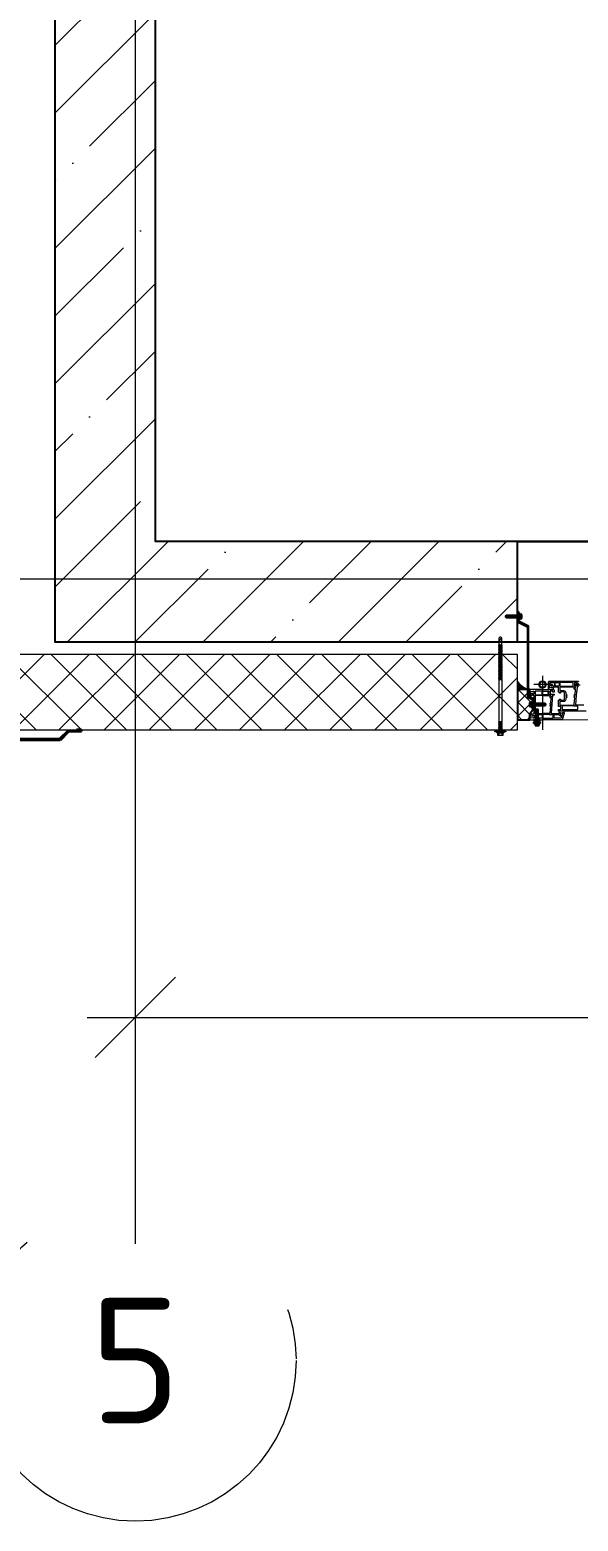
# Model space of a CAD drawing. Header units: metres. Extents: x -2111 to 158, y 19 to 1277.
# Drawn here: x 40.466 to 41.557, y 19.461 to 22.43 of the extents above; entities that cross this region are included whole.
import ezdxf
from ezdxf.enums import TextEntityAlignment as Align

# ---------------------------------------------------------------- set-up
doc = ezdxf.new("R2010")
doc.units = ezdxf.units.M
doc.header["$PDMODE"] = 35
doc.header["$PDSIZE"] = 0.03
doc.linetypes.add('_ШТР__3__1_5_', pattern=[4.5, 3, -1.5])
doc.linetypes.add('Xref_level ST-8$0$DASHDOT', pattern=[25.4, 12.7, -6.35, 0, -6.35])
doc.layers.get('Defpoints').update_dxf_attribs({"color": 4})
doc.layers.add('_5-1_Площадь помещений', color=2, linetype='Continuous', plot=False)
for name, color, linetype in [('A-WALL-PATT', 181, 'Continuous'), ('S-METL', 14, 'Continuous'), ('Лестницы', 7, 'Continuous')]:
    doc.layers.add(name, color=color, linetype=linetype)
for name, color, linetype, lineweight in [('S-WALL-PATT', 7, 'Continuous', 0), ('Выноски', 7, 'Continuous', 15), ('Обобщенные модели', 7, 'Continuous', 18), ('Оси', 250, 'Xref_level ST-8$0$DASHDOT', 5), ('Привязки', 7, 'Continuous', 9), ('Стены штриховка', 7, 'Continuous', 9)]:
    doc.layers.add(name, color=color, linetype=linetype, lineweight=lineweight)
doc.layers.add('Окна', color=7, linetype='Continuous', lineweight=9, true_color=0x0080c0)
doc.styles.add('Норм 2.5', font='isocpeur.ttf', dxfattribs={"height": 2.5})
doc.dimstyles.new('Норм Оси', dxfattribs={"dimtxt": 2.5, "dimasz": 2, "dimexe": 1, "dimexo": 0.6267, "dimgap": 0.81, "dimtad": 1, "dimdec": 0, "dimlfac": 1000, "dimrnd": 10, "dimzin": 0, "dimtxsty": 'Норм 2.5', "dimblk": 'OBLIQUE', "dimcen": 0.9, "dimdle": 1.2, "dimclrd": 256, "dimclrt": 256, "dimadec": 3, "dimazin": 0, "dimtfac": 1, "dimtdec": 0, "dimtofl": 0, "dimtmove": 0, "dimatfit": 3, "dimfxl": 1, "dimtfill": 1, "dimtolj": 1, "dimtzin": 0, "dimlwd": -1, "dimlwe": -1, "dimarcsym": 0})

# ---------------------------------------------------------------- blocks, each defined once
blk = doc.blocks.new('scr_swp_150')
at = {"color": 0, "lineweight": 0, "ltscale": 10}
for p, q in [((-6, 5.095994904011604), (-11.20000000000073, 5.095994904011604)), ((-11.20000000000073, 5.095994904011604), (-11.20000000000073, -5.095994904011604)), ((-6, 2.831108280006447), (-11.20000000000073, 2.831108280006447)), ((-5, 6.794659872000921), (-6, 6.794659872000921)), ((-6, 6.794659872000921), (-6, -6.794659872000921)), ((-6, -5.095994904011604), (-6, 5.095994904011604)), ((-4, 10.75821146399539), (-5, 3.75821146402086)), ((-5, -6.794659872000921), (-5, 6.794659872000921)), ((-3, 10.75821146399539), (-4, 10.75821146399539)), ((-4, 10.75821146399539), (-4, -10.75821146399539)), ((-3, -10.75821146399539), (-3, 10.75821146399539)), ((0, 9.625768151992816), (-3, 9.625768151992816)), ((-3, 9.625768151992816), (-3, -9.625768151992816)), ((0, -9.625768151992816), (0, 9.625768151992816)), ((0.9606996713409899, 2.831108280006447), (0, 2.831108280006447)), ((0.9606996713409899, 2.831108280006447), (1.413676996085997, 3.623818598440266)), ((1.753409989687498, -2.831108279977343), (0.9606996713409899, 2.831108280006447)), ((1.413676996085997, 3.623818598440266), (2.093142983285361, 2.831108280006447)), ((3.22558629528794, 2.831108280006447), (2.093142983285361, 2.831108280006447)), ((2.093142983285361, 2.831108280006447), (2.885853301690076, -2.831108279977343)), ((3.22558629528794, 2.831108280006447), (2.093142983285361, 2.831108280006447)), ((3.22558629528794, 2.831108280006447), (3.678563620120258, 3.623818598440266)), ((4.018296613721759, -2.831108279977343), (3.22558629528794, 2.831108280006447)), ((3.678563620120258, 3.623818598440266), (4.358029607319622, 2.831108280006447)), ((5.490472919322201, 2.831108280006447), (4.358029607319622, 2.831108280006447)), ((4.358029607319622, 2.831108280006447), (5.150739925724338, -2.831108279977343)), ((5.490472919322201, 2.831108280006447), (4.358029607319622, 2.831108280006447)), ((5.490472919322201, 2.831108280006447), (5.943450244067208, 3.623818598440266)), ((6.283183237726917, -2.831108279977343), (5.490472919322201, 2.831108280006447)), ((5.943450244067208, 3.623818598440266), (6.62291623132478, 2.831108280006447)), ((7.755359543298255, 2.831108280006447), (6.62291623132478, 2.831108280006447)), ((6.62291623132478, 2.831108280006447), (7.415626549700391, -2.831108279977343)), ((7.755359543298255, 2.831108280006447), (6.622916231266572, 2.831108280006447)), ((7.755359543298255, 2.831108280006447), (8.208336868101469, 3.623818598440266)), ((8.54806986170297, -2.831108279977343), (7.755359543298255, 2.831108280006447)), ((8.208336868101469, 3.623818598440266), (8.887802855300833, 2.831108280006447)), ((10.02024616730341, 2.831108280006447), (8.887802855300833, 2.831108280006447)), ((8.887802855300833, 2.831108280006447), (9.680513173705549, -2.831108279977343)), ((10.02024616730341, 2.831108280006447), (8.887802855300833, 2.831108280006447)), ((10.02024616730341, 2.831108280006447), (10.47322349210663, 3.623818598440266)), ((10.81295648570813, -2.831108279977343), (10.02024616730341, 2.831108280006447)), ((10.47322349210663, 3.623818598440266), (11.15268947930599, 2.831108280006447)), ((12.28513279133767, 2.831108280006447), (11.15268947930599, 2.831108280006447)), ((11.15268947930599, 2.831108280006447), (11.9453997976816, -2.831108279977343)), ((12.28513279133767, 2.831108280006447), (11.15268947930599, 2.831108280006447)), ((12.28513279133767, 2.831108280006447), (12.73811011608268, 3.623818598440266)), ((13.07784310968418, -2.831108279977343), (12.28513279133767, 2.831108280006447)), ((12.73811011608268, 3.623818598440266), (13.41757610328204, 2.831108280006447)), ((14.55001941528462, 2.831108280006447), (13.41757610328204, 2.831108280006447)), ((13.41757610328204, 2.831108280006447), (14.21028642168676, -2.831108279977343)), ((14.55001941528462, 2.831108280006447), (13.41757610328204, 2.831108280006447)), ((14.55001941528462, 2.831108280006447), (15.00299674011694, 3.623818598440266)), ((15.34272973371844, -2.831108279977343), (14.55001941528462, 2.831108280006447)), ((15.00299674011694, 3.623818598440266), (15.68246272731631, 2.831108280006447)), ((99.5005885280043, 2.831108280011904), (15.68246272731631, 2.831108280006447)), ((15.68246272731631, 2.831108280006447), (16.47517304572102, -2.831108279977343)), ((16.81490603931888, 2.831108280008266), (15.68246272731631, 2.831108280006447)), ((99.5005885280043, 2.831108280011904), (99.95356585284026, 3.623818598445723)), ((100.2932988464381, -2.831108279971886), (99.5005885280043, 2.831108280011904)), ((99.95356585284026, 3.623818598445723), (100.633031840036, 2.831108280011904)), ((100.633031840036, 2.831108280011904), (101.4257421584407, -2.831108279971886)), ((101.7654751520386, 2.831108280011904), (100.633031840036, 2.831108280011904)), ((101.7654751520968, 2.831108280011904), (102.2184524768454, 3.623818598445723)), ((102.5581854704433, -2.831108279971886), (101.7654751520968, 2.831108280011904)), ((102.2184524768454, 3.623818598445723), (102.8979184640411, 2.831108280011904)), ((102.8979184640411, 2.831108280011904), (103.6906287824459, -2.831108279971886)), ((104.0303617760437, 2.831108280011904), (102.8979184640411, 2.831108280011904)), ((104.0303617760437, 2.831108280011904), (104.4833391008797, 3.623818598445723)), ((104.8230720944775, -2.831108279971886), (104.0303617760437, 2.831108280011904)), ((104.4833391008797, 3.623818598445723), (105.1628050880754, 2.831108280011904)), ((105.1628050880754, 2.831108280011904), (105.9555154064801, -2.831108279971886)), ((106.295248400078, 2.831108280011904), (105.1628050880754, 2.831108280011904)), ((106.295248400078, 2.831108280011904), (106.7482257248266, 3.623818598445723)), ((107.0879587184827, -2.831108279971886), (106.295248400078, 2.831108280011904)), ((106.7482257248266, 3.623818598445723), (107.4276917120806, 2.831108280011904)), ((107.4276917120806, 2.831108280011904), (108.2204020304562, -2.831108279971886)), ((108.560135024054, 2.831108280011904), (107.4276917120224, 2.831108280011904)), ((108.560135024054, 2.831108280011904), (109.0131123488609, 3.623818598445723)), ((109.3528453424587, -2.831108279971886), (108.560135024054, 2.831108280011904)), ((109.0131123488609, 3.623818598445723), (109.6925783360566, 2.831108280011904)), ((109.6925783360566, 2.831108280011904), (110.4852886544613, -2.831108279971886)), ((110.8250216480592, 2.831108280011904), (109.6925783360566, 2.831108280011904)), ((110.8250216480592, 2.831108280011904), (111.277998972866, 3.623818598445723)), ((111.6177319664639, -2.831108279971886), (110.8250216480592, 2.831108280011904)), ((111.277998972866, 3.623818598445723), (111.9574649600618, 2.831108280011904)), ((111.9574649600618, 2.831108280011904), (112.7501752784374, -2.831108279970067)), ((113.0899082720935, 2.831108280013723), (111.9574649600618, 2.831108280011904)), ((113.0899082720935, 2.831108280013723), (113.5428855968421, 3.623818598447542)), ((113.88261859044, -2.831108279970067), (113.0899082720935, 2.831108280013723)), ((113.5428855968421, 3.623818598447542), (114.2223515840378, 2.831108280013723)), ((114.2223515840378, 2.831108280013723), (115.0150619024425, -2.831108279970067)), ((115.3547948960404, 2.831108280013723), (114.2223515840378, 2.831108280013723)), ((115.3547948960404, 2.831108280013723), (115.8077722208764, 3.623818598447542)), ((116.1475052144742, -2.831108279970067), (115.3547948960404, 2.831108280013723)), ((115.8077722208764, 3.623818598447542), (116.4872382080721, 2.831108280013723)), ((116.4872382080721, 2.831108280013723), (117.2799485264768, -2.831108279970067)), ((117.6196815200747, 2.831108280013723), (116.4872382080721, 2.831108280013723)), ((117.6196815200747, 2.831108280013723), (118.0726588448233, 3.623818598447542)), ((118.4123918384212, -2.831108279970067), (117.6196815200747, 2.831108280013723)), ((118.0726588448233, 3.623818598447542), (118.752124832019, 2.831108280013723)), ((118.752124832019, 2.831108280013723), (119.5448351504529, -2.831108279970067)), ((119.8845681440507, 2.831108280013723), (118.752124832019, 2.831108280013723)), ((119.8845681440507, 2.831108280013723), (120.3375454687994, 3.623818598447542)), ((120.6772784623972, -2.831108279970067), (119.8845681440507, 2.831108280013723)), ((120.3375454687994, 3.623818598447542), (121.0170114559951, 2.831108280013723)), ((121.0170114559951, 2.831108280013723), (121.8097217743998, -2.831108279970067)), ((122.1494547679977, 2.831108280013723), (121.0170114559951, 2.831108280013723)), ((122.1494547679977, 2.831108280013723), (122.6024320928336, 3.623818598447542)), ((122.9421650864315, -2.831108279970067), (122.1494547679977, 2.831108280013723)), ((122.6024320928336, 3.623818598447542), (123.2818980800294, 2.831108280013723)), ((123.2818980800294, 2.831108280013723), (124.0746083984341, -2.831108279970067)), ((124.4143413920319, 2.831108280013723), (123.2818980800294, 2.831108280013723)), ((124.4143413920319, 2.831108280013723), (124.8673187167806, 3.623818598447542)), ((125.2070517104366, -2.831108279970067), (124.4143413920319, 2.831108280013723)), ((124.8673187167806, 3.623818598447542), (125.5467847040345, 2.831108280013723)), ((125.5467847040345, 2.831108280013723), (126.3394950224101, -2.831108279970067)), ((126.679228016008, 2.831108280013723), (125.5467847039763, 2.831108280013723)), ((126.679228016008, 2.831108280013723), (127.1322053408148, 3.623818598447542)), ((127.4719383344127, -2.831108279970067), (126.679228016008, 2.831108280013723)), ((127.1322053408148, 3.623818598447542), (127.8116713280106, 2.831108280013723)), ((127.8116713280106, 2.831108280013723), (128.6043816464153, -2.831108279970067)), ((128.9441146400131, 2.831108280013723), (127.8116713280106, 2.831108280013723)), ((128.9441146400131, 2.831108280013723), (129.39709196482, 3.623818598447542)), ((129.7368249584179, -2.831108279970067), (128.9441146400131, 2.831108280013723)), ((129.39709196482, 3.623818598447542), (130.0765579520157, 2.831108280013723)), ((130.0765579520157, 2.831108280013723), (130.8692682703913, -2.831108279970067)), ((131.2090012640474, 2.831108280013723), (130.0765579520157, 2.831108280013723)), ((131.2090012640474, 2.831108280013723), (131.661978588796, 3.623818598447542)), ((132.0017115823939, -2.831108279970067), (131.2090012640474, 2.831108280013723)), ((131.661978588796, 3.623818598447542), (132.3414445759918, 2.831108280013723)), ((132.3414445759918, 2.831108280013723), (133.1341548943965, -2.831108279970067)), ((133.4738878879944, 2.831108280013723), (132.3414445759918, 2.831108280013723)), ((133.4738878879944, 2.831108280013723), (133.9268652128303, 3.623818598447542)), ((134.2665982064282, -2.831108279970067), (133.4738878879944, 2.831108280013723)), ((133.9268652128303, 3.623818598447542), (134.606331200026, 2.831108280013723)), ((134.606331200026, 2.831108280013723), (135.3990415184307, -2.831108279970067)), ((135.7387745120286, 2.831108280013723), (134.606331200026, 2.831108280013723)), ((135.7387745120286, 2.831108280013723), (136.1917518367773, 3.623818598447542)), ((136.5314848303751, -2.831108279970067), (135.7387745120286, 2.831108280013723)), ((136.1917518367773, 3.623818598447542), (136.871217823973, 2.831108280013723)), ((136.871217823973, 2.831108280013723), (137.6639281424068, -2.831108279970067)), ((138.0036611360047, 2.831108280013723), (136.871217823973, 2.831108280013723)), ((138.0036611360047, 2.831108280013723), (138.4566384608115, 3.623818598447542)), ((138.7963714544094, -2.831108279970067), (138.0036611360047, 2.831108280013723)), ((138.4566384608115, 3.623818598447542), (139.1361044480072, 2.831108280013723)), ((139.1361044480072, 2.831108280013723), (139.928814766412, -2.831108279970067)), ((140.2685477600098, 2.831108280013723), (139.1361044480072, 2.831108280013723)), ((140.2685477600098, 2.831108280013723), (140.7215250848458, 3.623818598447542)), ((141.0612580784436, -2.831108279970067), (140.2685477600098, 2.831108280013723)), ((140.7215250848458, 3.623818598447542), (141.4009910720415, 2.831108280013723)), ((141.4009910720415, 2.831108280013723), (142.193701390388, -2.831108279970067)), ((142.5334343839859, 2.831108280013723), (141.4009910720415, 2.831108280013723)), ((142.5334343840441, 2.831108280013723), (142.9864117087927, 3.623818598447542)), ((143.3261447023906, -2.831108279970067), (142.5334343840441, 2.831108280013723)), ((142.9864117087927, 3.623818598447542), (143.6658776959885, 2.831108280013723)), ((143.6658776959885, 2.831108280013723), (144.4585880144223, -2.831108279970067)), ((144.7983210080201, 2.831108280013723), (143.6658776959885, 2.831108280013723)), ((144.7983210080201, 2.831108280013723), (145.251298332827, 3.623818598447542)), ((145.5910313264249, -2.831108279970067), (144.7983210080201, 2.831108280013723)), ((145.251298332827, 3.623818598447542), (145.9307643200227, 2.831108280013723)), ((145.9307643200227, 2.831108280013723), (146.7234746384274, -2.831108279970067)), ((147.0632076320253, 2.831108280013723), (145.9307643200227, 2.831108280013723)), ((147.0632076320253, 2.831108280013723), (147.516184956803, 3.623818598447542)), ((147.8559179504009, -2.831108279970067), (147.0632076320253, 2.831108280013723)), ((147.516184956803, 3.623818598447542), (148.1956509439988, 2.831108280013723)), ((148.1956509439988, 2.831108280013723), (148.9883612624035, -2.831108279970067)), ((149.3280942560014, 2.831108280013723), (148.1956509439988, 2.831108280013723)), ((149.3280942560014, 2.831108280013723), (149.7810715808082, 3.623818598447542)), ((150.1208045744061, -2.831108279970067), (149.3280942560014, 2.831108280013723)), ((149.7810715808082, 3.623818598447542), (150.4605375680039, 2.831108280013723)), ((150.4605375680039, 2.831108280013723), (151.2532478864086, -2.831108279970067)), ((151.5929808800065, 2.831108280013723), (150.4605375680039, 2.831108280013723)), ((151.5929808800065, 2.831108280013723), (152.0459582048425, 3.623818598447542)), ((152.3856911984403, -2.831108279970067), (151.5929808800065, 2.831108280013723)), ((152.0459582048425, 3.623818598447542), (152.7254241920382, 2.831108280013723)), ((152.7254241920382, 2.831108280013723), (153.5181345104429, -2.831108279970067)), ((153.8578675040408, 2.831108280013723), (152.7254241920382, 2.831108280013723)), ((153.8578675040408, 2.831108280013723), (154.3108448287894, 3.623818598447542)), ((154.6505778223873, -2.831108279970067), (153.8578675040408, 2.831108280013723)), ((154.3108448287894, 3.623818598447542), (154.9903108159851, 2.831108280013723)), ((154.9903108159851, 2.831108280013723), (155.783021134419, -2.831108279970067)), ((156.1227541280168, 2.831108280015542), (154.9903108159851, 2.831108280013723)), ((156.1227541280168, 2.831108280015542), (156.5757314528237, 3.623818598449361)), ((156.9154644464215, -2.831108279968248), (156.1227541280168, 2.831108280015542)), ((156.5757314528237, 3.623818598449361), (157.2551974400194, 2.831108280015542)), ((157.2551974400194, 2.831108280015542), (158.0479077584241, -2.831108279968248)), ((158.387640752022, 2.831108280015542), (157.2551974400194, 2.831108280015542)), ((158.387640752022, 2.831108280015542), (158.8406180767997, 3.623818598449361)), ((159.1803510703976, -2.831108279968248), (158.387640752022, 2.831108280015542)), ((158.8406180767997, 3.623818598449361), (159.5200840639955, 2.831108280015542)), ((159.5200840639955, 2.831108280015542), (160.3127943824002, -2.831108279968248)), ((160.652527375998, 2.831108280015542), (159.5200840639955, 2.831108280015542)), ((160.652527375998, 2.831108280015542), (161.1055047008049, 3.623818598449361)), ((161.4452376944027, -2.831108279968248), (160.652527375998, 2.831108280015542)), ((161.1055047008049, 3.623818598449361), (161.7849706880006, 2.831108280015542)), ((161.7849706880006, 2.831108280015542), (162.5776810064344, -2.831108279968248)), ((162.9174140000323, 2.831108280015542), (161.7849706880006, 2.831108280015542)), ((162.9174140000323, 2.831108280015542), (163.3703913248391, 3.623818598449361)), ((163.710124318437, -2.831108279968248), (162.9174140000323, 2.831108280015542)), ((163.3703913248391, 3.623818598449361), (164.0498573120349, 2.831108280015542)), ((164.0498573120349, 2.831108280015542), (164.8425676303814, -2.831108279968248)), ((165.1823006239792, 2.831108280015542), (164.0498573120349, 2.831108280015542)), ((165.1823006240375, 2.831108280015542), (165.6352779488152, 3.623818598449361)), ((165.9750109424131, -2.831108279968248), (165.1823006240375, 2.831108280015542)), ((165.6352779488152, 3.623818598449361), (166.3147439360109, 2.831108280015542)), ((166.3147439360109, 2.831108280015542), (167.1074542544156, -2.831108279968248)), ((167.4471872480135, 2.831108280015542), (166.3147439360109, 2.831108280015542)), ((167.4471872480135, 2.831108280015542), (167.9001645728204, 3.623818598449361)), ((168.2398975664182, -2.831108279968248), (167.4471872480135, 2.831108280015542)), ((167.9001645728204, 3.623818598449361), (168.5796305600161, 2.831108280015542)), ((168.5796305600161, 2.831108280015542), (182.1689503039888, 2.831108280015542)), ((168.5796305600161, 2.831108280015542), (169.3723408784208, -2.831108279968248)), ((176.733222406423, -0.6794659872011835), (182.6219276287957, 1.132443311997122)), ((182.1688917200081, 2.831108280015542), (185, 1.637090463191271e-11)), ((185, 1.637090463191271e-11), (182.1688917200663, -2.831108279968248)), ((182.6219276287957, 1.132443311997122), (182.3105057180001, 2.689552866004306)), ((-6, -2.831108279977343), (-11.20000000000073, -2.831108279977343)), ((-11.20000000000073, -5.095994904011604), (-6, -5.095994904011604)), ((-6, -6.794659872000921), (-5, -6.794659872000921)), ((-5, -3.758211463995394), (-4, -10.75821146399539)), ((-4, -10.75821146399539), (-3, -10.75821146399539)), ((-3, -9.625768151992816), (0, -9.625768151992816)), ((1.753409989687498, -2.831108279977343), (0, -2.831108279977343)), ((2.432875976883224, -3.51057426717307), (1.753409989687498, -2.831108279977343)), ((2.885853301690076, -2.831108279977343), (2.432875976883224, -3.51057426717307)), ((4.018296613721759, -2.831108279977343), (2.885853301690076, -2.831108279977343)), ((4.018296613721759, -2.831108279977343), (2.885853301690076, -2.831108279977343)), ((4.697762600917486, -3.51057426717307), (4.018296613721759, -2.831108279977343)), ((5.150739925724338, -2.831108279977343), (4.697762600917486, -3.51057426717307)), ((6.283183237726917, -2.831108279977343), (5.150739925724338, -2.831108279977343)), ((6.283183237668709, -2.831108279977343), (5.150739925724338, -2.831108279977343)), ((6.962649224922643, -3.51057426717307), (6.283183237726917, -2.831108279977343)), ((7.415626549700391, -2.831108279977343), (6.962649224922643, -3.51057426717307)), ((8.54806986170297, -2.831108279977343), (7.415626549700391, -2.831108279977343)), ((8.54806986170297, -2.831108279977343), (7.415626549700391, -2.831108279977343)), ((9.227535848898697, -3.51057426717307), (8.54806986170297, -2.831108279977343)), ((9.680513173705549, -2.831108279977343), (9.227535848898697, -3.51057426717307)), ((10.81295648570813, -2.831108279977343), (9.680513173705549, -2.831108279977343)), ((10.81295648570813, -2.831108279977343), (9.680513173705549, -2.831108279977343)), ((11.49242247290385, -3.51057426717307), (10.81295648570813, -2.831108279977343)), ((11.9453997976816, -2.831108279977343), (11.49242247290385, -3.51057426717307)), ((13.07784310968418, -2.831108279977343), (11.9453997976816, -2.831108279977343)), ((13.07784310968418, -2.831108279977343), (11.9453997976816, -2.831108279977343)), ((13.75730909687991, -3.51057426717307), (13.07784310968418, -2.831108279977343)), ((14.21028642168676, -2.831108279977343), (13.75730909687991, -3.51057426717307)), ((15.34272973371844, -2.831108279977343), (14.21028642168676, -2.831108279977343)), ((15.34272973371844, -2.831108279977343), (14.21028642168676, -2.831108279977343)), ((16.02219572091417, -3.51057426717307), (15.34272973371844, -2.831108279977343)), ((16.47517304572102, -2.831108279977343), (16.02219572091417, -3.51057426717307)), ((100.2932988464381, -2.831108279971886), (16.47517304572102, -2.831108279977343)), ((100.9727648336338, -3.510574267167613), (100.2932988464381, -2.831108279971886)), ((101.4257421584407, -2.831108279971886), (100.9727648336338, -3.510574267167613)), ((102.5581854703851, -2.831108279971886), (101.4257421584407, -2.831108279971886)), ((103.237651457639, -3.510574267167613), (102.5581854704433, -2.831108279971886)), ((103.6906287824459, -2.831108279971886), (103.237651457639, -3.510574267167613)), ((104.8230720944775, -2.831108279971886), (103.6906287824459, -2.831108279971886)), ((105.5025380816733, -3.510574267167613), (104.8230720944775, -2.831108279971886)), ((105.9555154064801, -2.831108279971886), (105.5025380816733, -3.510574267167613)), ((107.0879587184245, -2.831108279971886), (105.9555154064801, -2.831108279971886)), ((107.7674247056784, -3.510574267167613), (107.0879587184827, -2.831108279971886)), ((108.2204020304562, -2.831108279971886), (107.7674247056784, -3.510574267167613)), ((109.3528453424587, -2.831108279971886), (108.2204020304562, -2.831108279971886)), ((110.0323113296545, -3.510574267167613), (109.3528453424587, -2.831108279971886)), ((110.4852886544613, -2.831108279971886), (110.0323113296545, -3.510574267167613)), ((111.6177319664639, -2.831108279971886), (110.4852886544613, -2.831108279971886)), ((112.2971979536596, -3.510574267167613), (111.6177319664639, -2.831108279971886)), ((112.7501752784374, -2.831108279970067), (112.2971979536596, -3.510574267167613)), ((113.88261859044, -2.831108279970067), (112.7501752784374, -2.831108279970067)), ((114.5620845776357, -3.510574267165794), (113.88261859044, -2.831108279970067)), ((115.0150619024425, -2.831108279970067), (114.5620845776357, -3.510574267165794)), ((116.1475052144742, -2.831108279970067), (115.0150619024425, -2.831108279970067)), ((116.8269712016699, -3.510574267165794), (116.1475052144742, -2.831108279970067)), ((117.2799485264768, -2.831108279970067), (116.8269712016699, -3.510574267165794)), ((118.4123918384212, -2.831108279970067), (117.2799485264768, -2.831108279970067)), ((119.0918578256751, -3.510574267165794), (118.4123918384212, -2.831108279970067)), ((119.5448351504529, -2.831108279970067), (119.0918578256751, -3.510574267165794)), ((120.6772784623972, -2.831108279970067), (119.5448351504529, -2.831108279970067)), ((121.356744449593, -3.510574267165794), (120.6772784623972, -2.831108279970067)), ((121.8097217743998, -2.831108279970067), (121.356744449593, -3.510574267165794)), ((122.9421650864315, -2.831108279970067), (121.8097217743998, -2.831108279970067)), ((123.6216310736272, -3.510574267165794), (122.9421650864315, -2.831108279970067)), ((124.0746083984341, -2.831108279970067), (123.6216310736272, -3.510574267165794)), ((125.2070517103784, -2.831108279970067), (124.0746083984341, -2.831108279970067)), ((125.8865176976324, -3.510574267165794), (125.2070517104366, -2.831108279970067)), ((126.3394950224101, -2.831108279970067), (125.8865176976324, -3.510574267165794)), ((127.4719383344127, -2.831108279970067), (126.3394950224101, -2.831108279970067)), ((128.1514043216084, -3.510574267165794), (127.4719383344127, -2.831108279970067)), ((128.6043816464153, -2.831108279970067), (128.1514043216084, -3.510574267165794)), ((129.7368249584179, -2.831108279970067), (128.6043816464153, -2.831108279970067)), ((130.4162909456136, -3.510574267165794), (129.7368249584179, -2.831108279970067)), ((130.8692682703913, -2.831108279970067), (130.4162909456136, -3.510574267165794)), ((132.0017115823939, -2.831108279970067), (130.8692682703913, -2.831108279970067)), ((132.6811775695896, -3.510574267165794), (132.0017115823939, -2.831108279970067)), ((133.1341548943965, -2.831108279970067), (132.6811775695896, -3.510574267165794)), ((134.2665982064282, -2.831108279970067), (133.1341548943965, -2.831108279970067)), ((134.9460641936239, -3.510574267165794), (134.2665982064282, -2.831108279970067)), ((135.3990415184307, -2.831108279970067), (134.9460641936239, -3.510574267165794)), ((136.5314848303751, -2.831108279970067), (135.3990415184307, -2.831108279970067)), ((137.2109508176291, -3.510574267165794), (136.5314848303751, -2.831108279970067)), ((137.6639281424068, -2.831108279970067), (137.2109508176291, -3.510574267165794)), ((138.7963714544094, -2.831108279970067), (137.6639281424068, -2.831108279970067)), ((139.4758374416051, -3.510574267165794), (138.7963714544094, -2.831108279970067)), ((139.928814766412, -2.831108279970067), (139.4758374416051, -3.510574267165794)), ((141.0612580784436, -2.831108279970067), (139.928814766412, -2.831108279970067)), ((141.7407240656394, -3.510574267165794), (141.0612580784436, -2.831108279970067)), ((142.193701390388, -2.831108279970067), (141.7407240656394, -3.510574267165794)), ((143.3261447023906, -2.831108279970067), (142.193701390388, -2.831108279970067)), ((144.0056106895863, -3.510574267165794), (143.3261447023906, -2.831108279970067)), ((144.4585880144223, -2.831108279970067), (144.0056106895863, -3.510574267165794)), ((145.5910313264249, -2.831108279970067), (144.4585880144223, -2.831108279970067)), ((146.2704973136206, -3.510574267165794), (145.5910313264249, -2.831108279970067)), ((146.7234746384274, -2.831108279970067), (146.2704973136206, -3.510574267165794)), ((147.8559179504009, -2.831108279970067), (146.7234746384274, -2.831108279970067)), ((148.5353839376257, -3.510574267165794), (147.8559179504009, -2.831108279970067)), ((148.9883612624035, -2.831108279970067), (148.5353839376257, -3.510574267165794)), ((150.1208045744061, -2.831108279970067), (148.9883612624035, -2.831108279970067)), ((150.8002705616018, -3.510574267165794), (150.1208045744061, -2.831108279970067)), ((151.2532478864086, -2.831108279970067), (150.8002705616018, -3.510574267165794)), ((152.3856911984403, -2.831108279970067), (151.2532478864086, -2.831108279970067)), ((153.0651571856361, -3.510574267165794), (152.3856911984403, -2.831108279970067)), ((153.5181345104429, -2.831108279970067), (153.0651571856361, -3.510574267165794)), ((154.6505778223873, -2.831108279970067), (153.5181345103847, -2.831108279970067)), ((155.330043809583, -3.510574267165794), (154.6505778223873, -2.831108279970067)), ((155.783021134419, -2.831108279970067), (155.330043809583, -3.510574267165794)), ((156.9154644464215, -2.831108279968248), (155.783021134419, -2.831108279970067)), ((157.5949304336173, -3.510574267163975), (156.9154644464215, -2.831108279968248)), ((158.0479077584241, -2.831108279968248), (157.5949304336173, -3.510574267163975)), ((159.1803510703976, -2.831108279968248), (158.0479077584241, -2.831108279968248)), ((159.8598170576515, -3.510574267163975), (159.1803510703976, -2.831108279968248)), ((160.3127943824002, -2.831108279968248), (159.8598170576515, -3.510574267163975)), ((161.4452376944027, -2.831108279968248), (160.3127943824002, -2.831108279968248)), ((162.1247036815985, -3.510574267163975), (161.4452376944027, -2.831108279968248)), ((162.5776810064344, -2.831108279968248), (162.1247036815985, -3.510574267163975)), ((163.710124318437, -2.831108279968248), (162.5776810064344, -2.831108279968248)), ((164.3895903056327, -3.510574267163975), (163.710124318437, -2.831108279968248)), ((164.8425676303814, -2.831108279968248), (164.3895903056327, -3.510574267163975)), ((165.9750109424131, -2.831108279968248), (164.8425676303814, -2.831108279968248)), ((166.6544769296088, -3.510574267163975), (165.9750109424131, -2.831108279968248)), ((167.1074542544156, -2.831108279968248), (166.6544769296088, -3.510574267163975)), ((168.2398975664182, -2.831108279968248), (167.1074542544156, -2.831108279968248)), ((168.9193635536139, -3.510574267163975), (168.2398975664182, -2.831108279968248)), ((169.3723408784208, -2.831108279968248), (168.9193635536139, -3.510574267163975)), ((182.168950304047, -2.831108279968248), (169.3723408784208, -2.831108279968248)), ((175.3742904320316, -2.264886624010614), (176.733222406423, -0.6794659872011835)), ((178.2053987120235, -2.831108279968248), (175.3742904320316, -2.264886624010614))]:
    blk.add_line(p, q, dxfattribs=at)
blk = doc.blocks.new('29-4.8-drill')
at = {"color": 0, "ltscale": 100}
for p, q in [((-6.80000000000291, 4), (-3.400000000001455, 4)), ((-6.80000000000291, -4), (-6.80000000000291, 4)), ((-6.80000000000291, 2), (-3.400000000001455, 2)), ((-3.400000000001455, 5.25), (-2.5, 5.25)), ((-3.400000000001455, -5.25), (-3.400000000001455, 5.25)), ((-3.400000000001455, 4), (-3.400000000001455, -4)), ((-2.5, 5.25), (-2.5, -5.25)), ((-2.5, -2.049999999995634), (-2.5, 2.05000000000291)), ((-2.5, 2.05000000000291), (-2, 2.05000000000291)), ((-2, 7), (-1.5, 7)), ((-2, -7), (-2, 7)), ((-1.5, 7), (-1.5, -7)), ((-1.5, 7), (0, 7)), ((-1.5, -7), (-1.5, 7)), ((0, 7), (0, -7)), ((0, 2.049999999995634), (1.863843876330066, 2.05000000000291)), ((2.21384387632861, 2.400000000001455), (1.863843876330066, 2.05000000000291)), ((1.863843876330066, 2.05000000000291), (3.150000000037835, -2.049999999995634)), ((2.213843876321334, 2.400000000001455), (3.5, -2.400000000001455)), ((2.213843876314058, 2.400000000001455), (2.563843876312603, 2.05000000000291)), ((2.563843876312603, 2.05000000000291), (3.863843876330066, 2.05000000000291)), ((2.563843876312603, 2.05000000000291), (3.850000000013097, -2.049999999988358)), ((4.21384387632861, 2.400000000001455), (3.863843876330066, 2.05000000000291)), ((3.863843876330066, 2.05000000000291), (5.150000000037835, -2.049999999995634)), ((4.213843876321334, 2.400000000001455), (5.5, -2.400000000001455)), ((4.213843876314058, 2.400000000001455), (4.563843876312603, 2.05000000000291)), ((4.563843876312603, 2.05000000000291), (5.863843876330066, 2.05000000000291)), ((4.563843876312603, 2.05000000000291), (5.850000000013097, -2.049999999988358)), ((6.21384387632861, 2.400000000001455), (5.863843876330066, 2.05000000000291)), ((5.863843876330066, 2.05000000000291), (7.150000000037835, -2.049999999995634)), ((6.213843876321334, 2.400000000001455), (7.5, -2.400000000001455)), ((6.213843876314058, 2.400000000001455), (6.563843876312603, 2.05000000000291)), ((6.563843876312603, 2.05000000000291), (7.863843876330066, 2.05000000000291)), ((6.563843876312603, 2.05000000000291), (7.850000000013097, -2.049999999988358)), ((8.21384387632861, 2.400000000001455), (7.863843876330066, 2.05000000000291)), ((7.863843876330066, 2.05000000000291), (9.150000000037835, -2.049999999995634)), ((8.213843876321334, 2.400000000001455), (9.5, -2.400000000001455)), ((8.213843876314058, 2.400000000001455), (8.563843876312603, 2.05000000000291)), ((8.563843876312603, 2.05000000000291), (9.863843876330066, 2.05000000000291)), ((8.563843876312603, 2.05000000000291), (9.850000000013097, -2.049999999988358)), ((10.21384387632861, 2.400000000001455), (9.863843876330066, 2.05000000000291)), ((9.863843876330066, 2.05000000000291), (11.15000000003783, -2.049999999995634)), ((10.21384387632133, 2.400000000001455), (11.5, -2.400000000001455)), ((10.21384387631406, 2.400000000001455), (10.5638438763126, 2.05000000000291)), ((10.5638438763126, 2.05000000000291), (11.86384387633007, 2.05000000000291)), ((10.5638438763126, 2.05000000000291), (11.8500000000131, -2.049999999988358)), ((12.21384387632861, 2.400000000001455), (11.86384387633007, 2.05000000000291)), ((11.86384387633007, 2.05000000000291), (13.15000000003783, -2.049999999995634)), ((12.21384387632133, 2.400000000001455), (13.5, -2.400000000001455)), ((12.21384387631406, 2.400000000001455), (12.5638438763126, 2.05000000000291)), ((12.5638438763126, 2.05000000000291), (13.86384387633007, 2.05000000000291)), ((12.5638438763126, 2.05000000000291), (13.8500000000131, -2.049999999988358)), ((14.21384387632861, 2.400000000001455), (13.86384387633007, 2.05000000000291)), ((13.86384387633007, 2.05000000000291), (15.15000000003783, -2.049999999995634)), ((14.21384387632133, 2.400000000001455), (15.5, -2.400000000001455)), ((14.21384387631406, 2.400000000001455), (14.5638438763126, 2.05000000000291)), ((14.5638438763126, 2.05000000000291), (15.86384387633007, 2.05000000000291)), ((14.5638438763126, 2.05000000000291), (15.8500000000131, -2.049999999988358)), ((16.21384387632861, 2.400000000001455), (15.86384387633007, 2.05000000000291)), ((15.86384387633007, 2.05000000000291), (17.15000000003783, -2.049999999995634)), ((16.21384387632133, 2.400000000001455), (17.5, -2.400000000001455)), ((16.21384387631406, 2.400000000001455), (16.5638438763126, 2.05000000000291)), ((16.5638438763126, 2.05000000000291), (17.86384387633007, 2.05000000000291)), ((16.5638438763126, 2.05000000000291), (17.8500000000131, -2.049999999988358)), ((18.21384387632861, 2.400000000001455), (17.86384387633007, 2.05000000000291)), ((17.86384387633007, 2.05000000000291), (18.15347677590034, 1.126710154894681)), ((18.50347677589161, 0.7767101549034123), (18.15347677589307, 1.126710154901957)), ((18.21384387632133, 2.400000000001455), (18.61809201786673, 0.8913253968930803)), ((18.21384387631406, 2.400000000001455), (18.5638438763126, 2.05000000000291)), ((18.50347677587706, 0.7767101549034123), (18.85347677587561, 1.126710154901957)), ((18.5638438763126, 2.05000000000291), (24.44999999998254, 2.05000000000291)), ((18.5638438763126, 2.05000000000291), (18.85347677588288, 1.126710154909233)), ((18.85347677587561, 1.126710154901957), (26.50000000000728, 0)), ((26.49999999999272, 0), (24.44999999998254, 2.05000000000291)), ((24.44999999998254, 2.05000000000291), (25.51833517263003, 0.1446476650016848)), ((-6.80000000000291, -2), (-3.400000000001455, -2)), ((-3.400000000001455, -4), (-6.80000000000291, -4)), ((-2.5, -5.25), (-3.400000000001455, -5.25)), ((-2, -2.049999999995634), (-2.5, -2.049999999995634)), ((-1.5, -7), (-2, -7)), ((0, -7), (-1.5, -7)), ((3.150000000037835, -2.049999999995634), (0, -2.049999999995634)), ((3.500000000029104, -2.399999999986903), (3.150000000030559, -2.049999999988358)), ((3.500000000014552, -2.399999999986903), (3.850000000013097, -2.049999999988358)), ((5.150000000037835, -2.049999999995634), (3.850000000005821, -2.049999999995634)), ((5.500000000029104, -2.399999999986903), (5.150000000030559, -2.049999999988358)), ((5.500000000014552, -2.399999999986903), (5.850000000013097, -2.049999999988358)), ((7.150000000037835, -2.049999999995634), (5.850000000005821, -2.049999999995634)), ((7.500000000029104, -2.399999999986903), (7.150000000030559, -2.049999999988358)), ((7.500000000014552, -2.399999999986903), (7.850000000013097, -2.049999999988358)), ((9.150000000037835, -2.049999999995634), (7.850000000005821, -2.049999999995634)), ((9.500000000029104, -2.399999999986903), (9.150000000030559, -2.049999999988358)), ((9.500000000014552, -2.399999999986903), (9.850000000013097, -2.049999999988358)), ((11.15000000003783, -2.049999999995634), (9.85000000000582, -2.049999999995634)), ((11.5000000000291, -2.399999999986903), (11.15000000003056, -2.049999999988358)), ((11.50000000001455, -2.399999999986903), (11.8500000000131, -2.049999999988358)), ((13.15000000003783, -2.049999999995634), (11.85000000000582, -2.049999999995634)), ((13.5000000000291, -2.399999999986903), (13.15000000003056, -2.049999999988358)), ((13.50000000001455, -2.399999999986903), (13.8500000000131, -2.049999999988358)), ((15.15000000003783, -2.049999999995634), (13.85000000000582, -2.049999999995634)), ((15.5000000000291, -2.399999999986903), (15.15000000003056, -2.049999999988358)), ((15.50000000001455, -2.399999999986903), (15.8500000000131, -2.049999999988358)), ((17.15000000003783, -2.049999999995634), (15.85000000000582, -2.049999999995634)), ((17.5000000000291, -2.399999999986903), (17.15000000003056, -2.049999999988358)), ((17.50000000001455, -2.399999999986903), (17.8500000000131, -2.049999999988358)), ((24.45000000000437, -2.049999999995634), (17.85000000000582, -2.049999999995634)), ((26.49999999999272, -1.455191522836685e-11), (24.45000000000437, -2.049999999995634))]:
    blk.add_line(p, q, dxfattribs=at)
blk = doc.blocks.new('ОК-1 1200 (ширина проема)')
at = {"layer": 'S-WALL-PATT'}
h = blk.add_hatch(color=256, dxfattribs=at)
h.dxf.hatch_style = 1
edge = h.paths.add_edge_path()
edge.add_line((26.92626154562458, 80.06620094308164), (-0.07365711638703942, 79.99990957684349))
edge.add_line((-0.07365711638703942, 79.99990957684349), (-0.1227618320845068, 99.99984929489437))
edge.add_arc((33.90479506412521, 117.8546932521276), 38.42746519164958, 207.6867685729132, 259.5368703586441)
h = blk.add_hatch(dxfattribs=at)
h.set_pattern_fill('ANSI37', color=256, scale=150)
h.set_pattern_definition([(45, (-17085, -9191.362745019025), (-13.25825214724777, 13.25825214724777), []), (135, (-17085, -9191.362745019025), (-13.25825214724777, -13.25825214724776), [])])
edge = h.paths.add_edge_path()
edge.add_line((25, 80), (0, 80))
edge.add_line((0, 80), (0, 20))
edge.add_line((0, 20), (25, 20))
edge.add_line((25, 20), (25, 32.5))
edge.add_arc((10.40234374300053, 49.75), 22.59765625452153, 310.2392662951838, 409.7607337048162)
edge.add_line((25, 67), (25, 80))
at = {"linetype": 'ByBlock', "ltscale": 500}
for p, q in [((67.5, 90), (32.5, 90)), ((50, 107.5), (50, 72.5)), ((49.99999999767169, 100), (49.99999999767169, 0)), ((88.11598111875355, 20), (1110.666496023536, 20.41329331940506))]:
    blk.add_line(p, q, dxfattribs=at)
for p, q in [((61.69615242257714, 83), (60.89230484561995, 80)), ((71.19615242257714, 83), (72, 80)), ((82.69615242257714, 37), (83.5, 34)), ((93, 34), (93.80384757742286, 37))]:
    blk.add_line(p, q)
for points in [[(121.6961524225771, 85.5), (118.6961524225771, 85.76246599049773), (118.0301419054158, 77.29999999993015), (117.8884788332507, 75.5), (116.6292515238747, 59.5), (116.4875884517096, 57.69999999995343), (115.8833840498701, 50.03931330773048, 0.4374590208799145), (116.3818361177109, 49.5), (132.1961524225771, 49.5)], [(136.8121335413307, 37), (82.69615242257714, 37, -0.414213562373095), (81.69615242257714, 38), (81.69615242257714, 40), (85.69615242257714, 40, 0.414213562373095), (86.69615242257714, 41), (86.69615242257714, 46.39999999990687), (81.69615242257714, 46.39999999990687), (81.69615242257714, 58.89999999990687), (83.89615242276341, 58.89999999990687), (83.89615242276341, 60.89999999990687), (85.69615242257714, 60.89999999990687), (85.69615242257714, 58.75), (91.99615242285654, 58.75, 0.414213562373095), (93.49615242285654, 60.25), (93.49615242285654, 66.48038475774229), (93.79615242267027, 67), (93.49615242285654, 67.51961524225771), (93.49615242285654, 73.75, 0.414213562373095), (91.99615242285654, 75.25), (85.69615242257714, 75.25), (85.69615242257714, 73.09999999997672), (83.89615242276341, 73.09999999997672), (83.89615242276341, 75.09999999997672), (81.69615242257714, 75.09999999997672), (81.69615242257714, 84.5), (71.19615242257714, 84.5), (71.19615242257714, 83), (71.19615242257714, 83), (68.69089653436095, 83, -0.3394542588625543), (68.49771136930212, 83.1482361909002), (68.20296725770459, 84.24823619099334, -0.4931454260322199), (68.39615242276341, 84.5), (69.14615242276341, 84.5, 0.4931454260300355), (69.43593017058447, 84.87764571350999), (68.6985972803086, 87.62940952251665, 0.3394542588645138), (68.21563436696306, 88), (64.45637467503548, 88, 0.414213562373095), (63.95637467503548, 87.5), (63.95637467503548, 84.87764571350999, 0.4931454260300356), (64.24615242285654, 84.5), (64.99615242285654, 84.5, -0.4931454260322198), (65.18933758791536, 84.24823619099334), (64.89459347631782, 83.1482361909002, -0.3394542588625544), (64.701408311259, 83), (61.69615242257714, 83), (61.69615242257714, 95, -0.414213562373095), (63.69615242257714, 97), (120.6961524225771, 97, -0.414213562373095), (121.6961524225771, 96)], [(121.6961524225771, 92), (118.9961524228565, 92), (118.9961524228565, 94), (114.6961524225771, 94, 0.414213562373095), (113.6961524225771, 93), (113.6961524225771, 87.5, 0.414213562373095), (114.6961524225771, 86.5), (115.1961524225771, 86.5, 0.414213562373095), (116.1961524225771, 87.5), (116.1961524225771, 88), (121.6961524225771, 88)], [(125.1961524225771, 88.5), (116.1961524225771, 88.5), (116.1961524225771, 91.5), (117.9366619782522, 92.25674328487366, -0.5401261357429529), (118.4961524228565, 91.88991526246537), (118.4961524228565, 91.5)], [(49.99999999767169, 80), (25.49999999767169, 80, 0.414213562373095), (24.99999999767169, 79.5), (24.99999999767169, 78.19999999995343, 0.414213562373095), (26.99999999767169, 76.19999999995343), (31.49999999767169, 77), (32.29999999748543, 77, -0.414213562373095), (32.99999999767169, 76.29999999993015), (32.99999999767169, 76.29999999993015), (32.99999999767169, 76.29999999993015), (32.99999999767169, 71.69999999995343, -0.4142135623730952), (31.99999999767169, 70.69999999995343), (31.49999999767169, 70.69999999995343, -0.4142135623730952), (30.49999999767169, 71.69999999995343), (30.49999999767169, 72.19999999995343), (25.99999999767169, 72.19999999995343, 0.4142135623730949), (25.49999999767169, 71.69999999995343), (25.49999999767169, 69.89999999990687, 0.414213562373095), (27.49999999767169, 67.89999999990687), (28.1999999973923, 67.89999999990687), (28.1999999973923, 70), (28.78891165507957, 70, 0.2581988897520702), (31.49999999767169, 68.5), (32.79999999748543, 68.5, -0.4142135623730958), (32.99999999767169, 68.29999999993015), (32.99999999767169, 31.69999999995343, -0.4142135623730952), (32.79999999748543, 31.5), (31.49999999767169, 31.5, 0.2581988897461024), (28.78891165507957, 30), (28.1999999973923, 30), (28.1999999973923, 32.09999999997672), (27.49999999767169, 32.09999999997672, 0.4142135623730949), (25.49999999767169, 30.09999999997672), (25.49999999767169, 28.29999999993015, 0.414213562373095), (25.99999999767169, 27.79999999993015), (30.49999999767169, 27.79999999993015), (30.49999999767169, 28.29999999993015, -0.4142135623730958), (31.49999999767169, 29.29999999993015), (31.99999999767169, 29.29999999993015, -0.4142135623730958), (32.99999999767169, 28.29999999993015), (32.99999999767169, 23.79999999993015, -0.3757351161027458), (32.29999999748543, 23), (31.49999999767169, 23), (26.99999999767169, 23.79999999993015, 0.4142135623688329), (24.99999999767169, 21.79999999993015), (24.99999999767169, 20.5)], [(50, 80), (72, 80, -0.414213562373095), (73, 79), (73, 75), (70.3000000002794, 75), (70.3000000002794, 77), (66, 77, 0.414213562373095), (65, 76), (65, 70.5, 0.414213562373095), (66, 69.5), (66.5, 69.5, 0.414213562373095), (67.5, 70.5), (67.5, 71), (73, 71), (73, 68.5), (70, 68.76246599049773), (67.18723162729293, 33.03931330773048, 0.4374590208799145), (67.68568369513378, 32.5), (83.5, 32.5), (83.5, 34), (86.0052558882162, 34, -0.3394542588645138), (86.19844105374068, 33.85176380898338), (86.49318516533822, 32.75176380900666, -0.4931454260322198), (86.3000000002794, 32.5), (85.5500000002794, 32.5, 0.4931454260300356), (85.26022225199267, 32.12235428649001), (85.9975551427342, 29.37059047736693, 0.3394542588625543), (86.48051805561408, 29), (89.51948194438592, 29, 0.3394542588625544), (90.00244485773146, 29.37059047736693), (90.73977774800733, 32.12235428649001, 0.4931454260322198), (90.45000000018626, 32.5), (89.70000000018626, 32.5, -0.4931454260300356), (89.50681483466178, 32.75176380900666), (89.80155894625932, 33.85176380898338, -0.3394542588645137), (89.9947441117838, 34), (93, 34), (93, 32.5), (90.04783277120441, 21.48236190970056, -0.3394542588625544), (88.11598111875355, 20), (50, 20)], [(50, 67.89999999990687), (63.36751068383455, 67.89999999990687, 0.2005265521094505), (66, 66.79999999993015), (66.5, 66.79999999993015, 0.04359475772420548), (67.14153540832922, 66.85604166868143), (67.0347634460777, 65.5), (64.39999999990687, 65.5), (64.39999999990687, 64), (66.91665649740025, 64), (66.01176723372191, 52.5), (64.39999999990687, 52.5), (64.39999999990687, 51), (65.8937146733515, 51), (65.7363112596795, 49), (64.39999999990687, 49), (64.39999999990687, 47.5), (65.61825869930908, 47.5), (64.47877925634384, 33.0215409041848, -0.3913924554634349), (63.48186192242429, 32.09999999997672), (50, 32.09999999997672)], [(114.7079975432716, 69.50001371314283), (115.61288680695, 81.00001371314283), (113.1962303095497, 81.00001371314283), (113.1962303095497, 82.50001371314283), (115.7309937556274, 82.50001371314283), (115.8377657178789, 83.85605538194068, -0.04360011146312175), (115.1961524225771, 83.79999999993015), (114.6961524225771, 83.79999999993015, -0.2005265521094505), (112.0636631064117, 84.89999999990687), (84.39615242276341, 84.89999999990687), (84.39615242276341, 77.89999999990687), (91.99615242285654, 77.89999999990687, -0.414213562373095), (96.19615242257714, 73.69999999995343), (96.19615242257714, 69.94999999995343), (97.49615242285654, 69.94999999995343, -0.414213562373095), (98.49615242285654, 68.94999999995343), (98.49615242285654, 67.84999999997672), (96.49615242285654, 67.84999999997672), (96.49615242285654, 67), (96.49615242285654, 66.04999999993015), (98.49615242285654, 66.04999999993015), (98.49615242285654, 64.94999999995343, -0.414213562373095), (97.49615242285654, 63.94999999995343), (96.19615242257714, 63.94999999995343), (96.19615242257714, 60.19999999995343, -0.414213562373095), (91.99615242285654, 56), (84.39615242276341, 56), (84.39615242276341, 49.09999999997672), (112.1780143454671, 49.09999999997672, 0.3913924554634349), (113.174931678921, 50.0215409041848), (114.3144111218862, 64.5), (113.1961524225771, 64.5), (113.1961524225771, 66), (114.4324636822566, 66), (114.5898670959286, 68), (113.1961524225771, 68), (113.1961524225771, 69.5), (114.7079196562991, 69.5)], [(25.49999999767169, 20, -0.4142135623730951), (24.99999999767169, 20.5, 0.414213562373095), (25.49999999767169, 20), (49.99999999767169, 20)]]:
    blk.add_lwpolyline(points, format="xyb")
for points in [[(64.69615242257714, 90.19999999995343), (64.69615242257714, 94), (73.99615242285654, 94), (73.99615242285654, 87), (71.14485465036705, 87), (70.82363409828395, 88.19881142175291, 0.3394542588625544), (68.21563436696306, 90.19999999995343)], [(60.5, 73.79999999993015), (62.3000000002794, 73.79999999993015), (62.3000000002794, 72.19999999995343), (60.5, 72.19999999995343), (60.5, 71.69999999995343, 0.414213562373095), (61.5, 70.69999999995343), (62.3000000002794, 70.69999999995343), (62.3000000002794, 69.69999999995343), (50.75, 69.69999999995343), (50.75, 77), (62.3000000002794, 77), (62.3000000002794, 75.29999999993015), (61.5, 75.29999999993015, 0.414213562373095), (60.5, 74.29999999993015)], [(88.36686106212437, 26.79999999993015), (87.3486541309394, 23), (73, 23), (73, 30), (83.55129777221009, 30), (83.87251832475886, 28.80118857813068, 0.3394542588625543), (86.48051805561408, 26.79999999993015)]]:
    blk.add_lwpolyline(points, format="xyb", close=True)
for points in [[(82.89615242276341, 87), (75.49615242285654, 87), (75.49615242285654, 94), (82.89615242276341, 94)], [(110.9961524228565, 94), (84.39615242276341, 94), (84.39615242276341, 86.69999999995343), (110.9961524228565, 86.69999999995343)], [(49.39999999757856, 69.69999999995343), (49.39999999757856, 77), (35.6999999973923, 77), (35.6999999973923, 69.69999999995343)], [(35.6999999973923, 23), (35.6999999973923, 30.29999999993015), (49.24999999767169, 30.29999999993015), (49.24999999767169, 23)], [(63.89560253079981, 29.79999999993015), (63.92395480256528, 30.29999999993015), (50.60000000009313, 30.29999999993015), (50.60000000009313, 23), (71.5, 23), (71.5, 29.79999999993015)], [(112.5917549533769, 46.79999999993015), (112.6201072251424, 47.29999999993015), (89.39615242276341, 47.29999999993015), (89.39615242276341, 40), (120.1961524225771, 40), (120.1961524225771, 46.79999999993015)]]:
    blk.add_lwpolyline(points, close=True)
for points in [[(118.4961524228565, 91.5), (118.4961524228565, 91.5), (122.1961524225771, 91.5)], [(49.99999999767169, 67.89999999990687), (35.6999999973923, 67.89999999990687), (35.6999999973923, 32.09999999997672), (49.99999999767169, 32.09999999997672)]]:
    blk.add_lwpolyline(points)
for radius in [7.5, 5.5]:
    blk.add_circle((50, 90), radius, dxfattribs=at)
at = {"layer": 'A-WALL-PATT'}
for points in [[(25, 80), (0, 80), (0, 20), (25, 20), (25, 32.5, 0.46376811579838), (25, 67)], [(34.15376760205254, 17.99991605826654), (44.15376760205254, 17.99991605826654, 0.9999999999999999), (44.15376760205254, 19.99991514813155), (34.15376760205254, 19.99991514813155, 0.9999999999999999)]]:
    blk.add_lwpolyline(points, format="xyb", close=True, dxfattribs=at)
at = {"layer": 'S-METL'}
blk.add_lwpolyline([(32.99816400045529, 40.03805395809468), (32.99816400045529, 61.32987458119169), (22, 66.29165366245434), (22, 206.2359010169748), (2, 216.2359010169748), (2, 234.9998330394737), (0, 234.9998330394737), (0, 214.9998330394737), (20, 204.9998330394737), (20, 64.99983303947374), (30.99816400045529, 60.03805395809468), (30.99816400045529, 40.03805395809468)], close=True, dxfattribs=at)
at = {"layer": 'S-METL', "xscale": -1}
blk.add_blockref('29-4.8-drill', (2, 225.6178670282243), dxfattribs=at)
for name, p, rotation in [('scr_swp_150', (-34, -8.442043326795101e-05), 270), ('29-4.8-drill', (30.99816400045529, 50.03805395809468), 180), ('29-4.8-drill', (39.15376760205254, 14.99991605826654), 270)]:
    blk.add_blockref(name, p, dxfattribs=dict(at, rotation=rotation))
blk = doc.blocks.new('*U150')
at = {"layer": 'S-WALL-PATT', "lineweight": 0, "true_color": 0x636466}
h = blk.add_hatch(dxfattribs=at)
h.set_pattern_fill('ANSI37', color=251, scale=20)
h.set_pattern_definition([(45, (0, 0), (-44.90128060534577, 44.90128060534577), []), (135, (0, 0), (-44.90128060534577, -44.90128060534576), [])])
h.paths.add_polyline_path([(-150, 0), (-1.4210854715202e-14, 1.4210854715202e-14), (1.4210854715202e-14, 1120), (-150, 1120)])
at = {"color": 0}
blk.add_lwpolyline([(-150, 0), (0, 0), (0, 1120), (-150, 1120)], close=True, dxfattribs=at)
blk = doc.blocks.new('190_ФЭ_Стена_Стык угловой внешний фигурный - ФЭ-У1_230х230-1307890-_О__L1_0_000_')
at = {"layer": 'Обобщенные модели', "lineweight": 9}
h = blk.add_hatch(dxfattribs=at)
h.set_pattern_fill('FP_6', color=256, style=0, pattern_type=2)
h.set_pattern_definition([(45, (0, 0), (-106.0660171779821, 106.0660171779821), [])])
h.paths.add_polyline_path([(-231.2335241628594, -295.0003139582585), (-64.99999999984973, -295.0003139582544), (-47.99999999984923, -278.000313958254), (-48.41421356222264, -277.0003139582586), (-65.41421356222098, -294.0003139582547), (-293.9999999998496, -294.0003139582586), (-293.9999999998493, -65.41452752063105), (-276.9999999998488, -48.41452752063062), (-277.9999999998486, -48.00031395826261), (-294.999999999849, -65.00031395825872), (-294.9999999998494, -295.0003139582584)], flags=0)
h.paths.add_polyline_path([(-22.9999999998495, -276.0003139582545), (-21.99999999984972, -275.0003139582547), (-31.99999999984853, -276.0003139582545)], flags=0)
h.paths.add_polyline_path([(-275.999999999849, -32.00031395825759), (-274.9999999998492, -32.00031395825759), (-275.999999999849, -23.00031395825964)], flags=0)
at = {"layer": 'Обобщенные модели', "lineweight": 40}
for p, q in [((-274.9999999998474, -22.00031395825124), (-277.9999999998474, -22.00031395825123)), ((-277.9999999998474, -22.00031395825123), (-277.9999999998473, -48.00031395825026)), ((-276.9999999998474, -48.41452752062338), (-276.9999999998474, -23.00031395825087)), ((-276.9999999998474, -23.00031395825087), (-275.9999999998474, -23.00031395825087)), ((-275.9999999998474, -23.00031395825087), (-275.9999999998474, -32.00031395825109)), ((-274.9999999998474, -32.00031395825109), (-274.9999999998474, -22.00031395825124)), ((-277.9999999998473, -48.00031395825026), (-294.9999999998471, -65.00031395825012)), ((-293.9999999998472, -65.41452752062324), (-276.9999999998474, -48.41452752062338)), ((-275.9999999998474, -32.00031395825109), (-274.9999999998474, -32.00031395825109)), ((-294.9999999998471, -65.00031395825012), (-294.9999999998471, -295.0003139582497)), ((-293.9999999998471, -294.0003139582497), (-293.9999999998472, -65.41452752062324)), ((-294.9999999998471, -295.0003139582497), (-64.99999999984817, -295.0003139582497)), ((-65.41421356221973, -294.0003139582496), (-293.9999999998471, -294.0003139582497)), ((-48.41421356222038, -277.00031395825), (-65.41421356221973, -294.0003139582496)), ((-64.99999999984817, -295.0003139582497), (-47.9999999998473, -278.00031395825)), ((-22.99999999984727, -277.00031395825), (-48.41421356222038, -277.00031395825)), ((-47.9999999998473, -278.00031395825), (-21.99999999984746, -278.00031395825)), ((-21.99999999984746, -275.0003139582502), (-31.99999999984728, -275.0003139582502)), ((-31.99999999984728, -275.0003139582502), (-31.99999999984728, -276.0003139582502)), ((-31.99999999984728, -276.0003139582502), (-22.99999999984727, -276.0003139582502)), ((-22.99999999984727, -276.0003139582502), (-22.99999999984727, -277.00031395825)), ((-21.99999999984746, -278.00031395825), (-21.99999999984746, -275.0003139582502))]:
    blk.add_line(p, q, dxfattribs=at)
blk = doc.blocks.new('_Oblique')
at = {"color": 0, "linetype": 'ByBlock', "lineweight": -2}
blk.add_line((-0.5, -0.5), (0.5, 0.5), dxfattribs=at)
blk = doc.blocks.new('*D207')
at = {"layer": 'Defpoints', "color": 0}
for p in [(43.7756329277754, 20.54367228226995), (43.7756329277754, 20.46367228226995), (40.67563292777595, 20.29790423234977)]:
    blk.add_point(p, dxfattribs=at)
at = {"layer": 'Привязки', "color": 0}
for p, q in [((40.67563292777595, 20.34804023234976), (40.67563292777595, 20.54367228226995)), ((43.7756329277754, 20.49353628226995), (43.7756329277754, 20.38367228226996))]:
    blk.add_line(p, q, dxfattribs=at)
at = {"layer": 'Привязки'}
blk.add_line((40.57963292777595, 20.46367228226995), (43.8716329277754, 20.46367228226995), dxfattribs=at)
at = {"layer": 'Привязки', "xscale": 0.16, "yscale": 0.16, "zscale": 0.16, "rotation": 180}
blk.add_blockref('_Oblique', (40.67563292777595, 20.46367228226995), dxfattribs=at)
at = {"layer": 'Привязки', "xscale": 0.16, "yscale": 0.16, "zscale": 0.16}
blk.add_blockref('_Oblique', (43.7756329277754, 20.46367228226995), dxfattribs=at)
at = {"layer": 'Привязки', "insert": (42.22563292777568, 20.62847228226995), "char_height": 0.2, "attachment_point": 5, "style": 'Норм 2.5', "bg_fill": 3, "box_fill_scale": 1.1, "bg_fill_color": 256, "bg_fill_true_color": 13158600, "bg_fill_transparency": 0}
blk.add_mtext('\\A1;3100', dxfattribs=at)
blk = doc.blocks.new('axis_name')
at = {"lineweight": 9}
blk.add_circle((0, 0), 3.197834297075078, dxfattribs=at)
at = {"style": 'Норм 2.5'}
blk.add_attdef('AXIS_NAME', text='', height=2.5, dxfattribs=at).set_placement((0, 0), align=Align.MIDDLE_CENTER)

msp = doc.modelspace()

# ---------------------------------------------------------------- hatches: boundary and pattern name
at = {"layer": 'Стены штриховка'}
h = msp.add_hatch(dxfattribs=at)
h.set_pattern_fill('ANSI35', color=256, scale=0.03)
h.set_pattern_definition([(45, (-64.61927968391865, 21.65925792223561), (-0.1347038418160373, 0.1347038418160373), []), (45, (-64.48457578391753, 21.65925792223561), (-0.1347038418160373, 0.1347038418160373), [0.2381250000000001, -0.04762500000000001, 0, -0.04762500000000001])])
h.paths.add_polyline_path([(41.38063292777588, 27.61146920132683), (40.67563292777595, 27.61146920132683), (40.67563292777595, 27.33646920132674), (40.715632927775, 27.33646920132674), (40.715632927775, 27.41146920132678), (41.38063292777588, 27.41146920132678)])
h.paths.add_polyline_path([(40.67563292777595, 27.61146920132683), (40.5156329277761, 27.61146920132683), (40.5156329277761, 27.33646920132674), (40.67563292777595, 27.33646920132674)])
h.paths.add_polyline_path([(40.715632927775, 27.33646920132674), (40.67563292777595, 27.33646920132674), (40.67563292777595, 21.21146920132674), (41.43563292777617, 21.21146920132674), (41.43563292777617, 21.41146920132678), (40.715632927775, 21.41146920132678)])
h.paths.add_polyline_path([(40.67563292777595, 27.33646920132674), (40.5156329277761, 27.33646920132674), (40.5156329277761, 21.33646920132674), (40.5156329277761, 21.21146920132674), (40.67563292777595, 21.21146920132674)])
h.paths.add_polyline_path([(43.55563292777515, 27.61146920132683), (42.69063292777537, 27.61146920132683), (42.69063292777537, 27.41146920132678), (43.35563292777624, 27.41146920132678), (43.35563292777624, 27.33646920132674), (43.55563292777515, 27.33646920132674)])
h.paths.add_polyline_path([(43.55563292777515, 27.33646920132674), (43.35563292777624, 27.33646920132674), (43.35563292777624, 23.35646920132672), (43.35563292777624, 21.41146920132678), (42.63563292777508, 21.41146920132678), (42.63563292777508, 21.21146920132674), (43.55563292777515, 21.21146920132674), (43.55563292777515, 21.29646920132677), (43.55563292777515, 21.33646920132674), (43.55563292777515, 23.35646920132672)])

# ---------------------------------------------------------------- linework, layer by layer
at = {"layer": '_5-1_Площадь помещений'}
msp.add_lwpolyline([(40.715632927775, 27.41146920132678), (43.35563292777624, 27.41146920132678), (43.35563292777624, 21.41146920132678), (40.715632927775, 21.41146920132678)], close=True, dxfattribs=at)
at = {"layer": 'Лестницы'}
msp.add_lwpolyline([(41.38063292777588, 27.41146920132678), (41.38063292777588, 27.61146920132683), (40.5156329277761, 27.61146920132683), (40.5156329277761, 27.33646920132674), (40.5156329277761, 21.33646920132674), (40.5156329277761, 21.21146920132674), (40.67563292777595, 21.21146920132674), (41.43563292777617, 21.21146920132674), (41.43563292777617, 21.41146920132678), (40.715632927775, 21.41146920132678), (40.715632927775, 27.33646920132674), (40.715632927775, 27.41146920132678)], close=True, dxfattribs=at)
at = {"layer": 'Лестницы', "linetype": '_ШТР__3__1_5_'}
for points in [[(41.43563292777617, 21.41146920132678), (42.63563292777508, 21.41146920132678)], [(41.43563292777617, 21.21146920132674), (42.63563292777508, 21.21146920132674)]]:
    msp.add_lwpolyline(points, dxfattribs=at)
at = {"layer": 'Оси'}
for p, q in [((40.67563292777595, 20.01308643412108), (40.67563292777595, 34.06478251338697)), ((47.60342223775388, 21.33646920132674), (24.68035504093768, 21.33646920132674))]:
    msp.add_line(p, q, dxfattribs=at)

# ---------------------------------------------------------------- block references
at = {"layer": 'Выноски', "xscale": 0.001, "yscale": 0.001, "zscale": 0.001, "rotation": 90}
msp.add_blockref('*U150', (41.43563292777617, 21.18646920132687), dxfattribs=at)
at = {"layer": 'Обобщенные модели', "xscale": 0.001, "yscale": 0.001, "zscale": 0.001}
msp.add_blockref('190_ФЭ_Стена_Стык угловой внешний фигурный - ФЭ-У1_230х230-1307890-_О__L1_0_000_', (40.59070427138431, 21.31154054493504), dxfattribs=at)
at = {"layer": 'Окна', "color": 7, "xscale": 0.001, "yscale": 0.001, "zscale": 0.001}
msp.add_blockref('ОК-1 1200 (ширина проема)', (41.43563292777617, 21.03646920132678), dxfattribs=at)
at = {"layer": 'Оси', "xscale": 0.1, "yscale": 0.1, "zscale": 0.1}
msp.add_blockref('axis_name', (40.67563292777595, 19.78051666706074), dxfattribs=at).add_auto_attribs({'AXIS_NAME': '5'})

# ---------------------------------------------------------------- next in the draw order: dimensions: what is measured, and where the dimension line sits
at = {"layer": 'Привязки'}
dim = msp.add_linear_dim(base=(43.7756329277754, 20.46367228226995), p1=(40.67563292777595, 20.29790423234977), p2=(43.7756329277754, 20.54367228226995), dimstyle='Норм Оси', dxfattribs=at)
dim.commit()
dim.dimension.update_dxf_attribs({"geometry": '*D207', "text_midpoint": (42.22563292777568, 20.62847228226995)})

doc.saveas('drawing.dxf')
